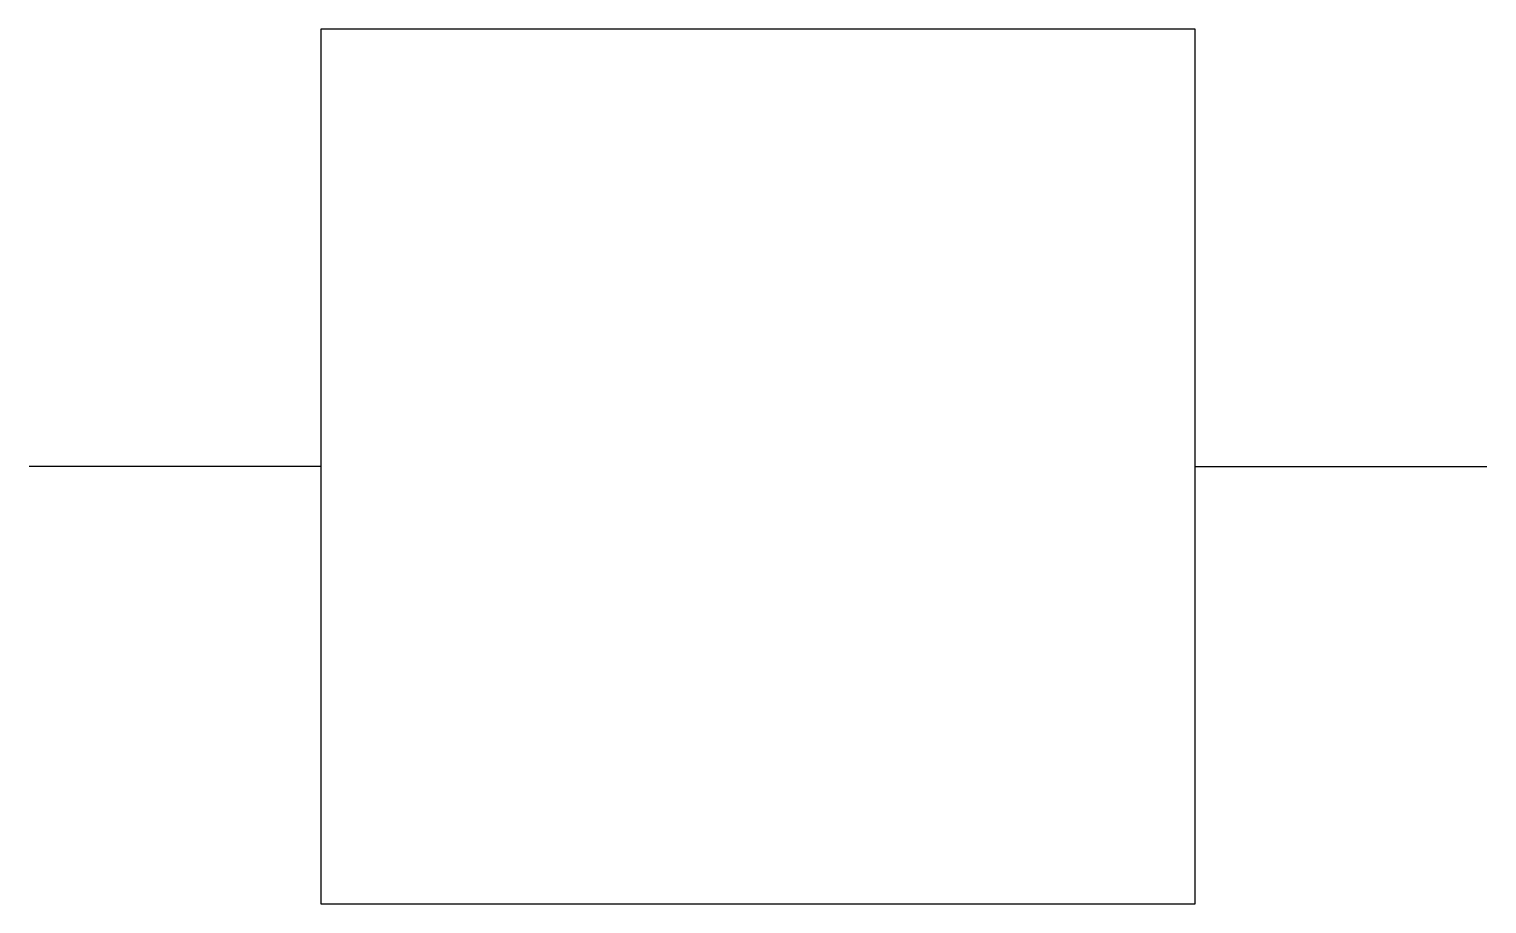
# Model space of a CAD drawing. Extents: x -0.313 to 0.312, y -0.188 to 0.188.
import ezdxf

# ---------------------------------------------------------------- set-up
doc = ezdxf.new("R2010")
doc.units = 0
doc.header["$LTSCALE"] = 0.2

msp = doc.modelspace()

# ---------------------------------------------------------------- linework, layer by layer
for p, q in [((0.1875, 0.1875), (-0.1875, 0.1875)), ((-0.1875, 0.1875), (-0.1875, -0.1875)), ((0.1875, -0.1875), (0.1875, 0.1875)), ((-0.1875, 0), (-0.3125, 0)), ((0.1875, 0), (0.3125, 0)), ((-0.1875, -0.1875), (0.1875, -0.1875))]:
    msp.add_line(p, q)

doc.saveas('drawing.dxf')
